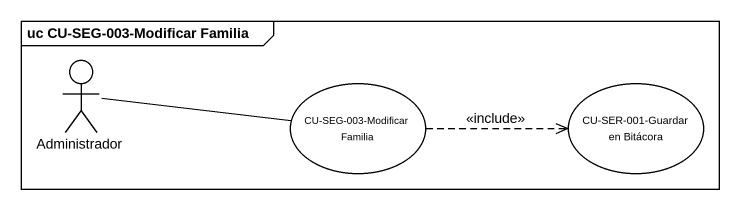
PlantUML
@startuml
mainframe uc CU-SEG-003-Modificar Familia
actor Administrador
usecase "CU-SEG-003-Modificar Familia" as CU_SEG_003_Modificar_Familia
usecase "CU-SER-001-Guardar en Bitácora" as CU_SER_001_Guardar_en
Administrador -right- CU_SEG_003_Modificar_Familia
CU_SEG_003_Modificar_Familia .right.> CU_SER_001_Guardar_en : <<include>>
@enduml
